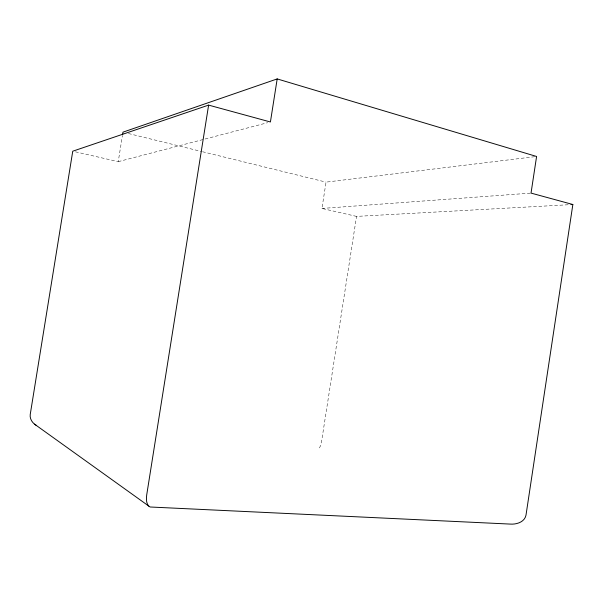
<?xml version="1.0" encoding="UTF-8"?>
<svg xmlns="http://www.w3.org/2000/svg" width="603" height="603" viewBox="0 0 603 603"><rect width="100%" height="100%" fill="white"/><g stroke="black" fill="none" stroke-linecap="round" stroke-linejoin="round"><path stroke-width="0.45" stroke-dasharray="3.02 2.26" d="M568.147 204.764L356.539 216.394L321.64 441.042L320.381 446.039L318.512 449.71M356.539 216.394L321.942 208.45L326.05 182.129L535.66 156.584M75.481 151.828L118.241 161.657L122.379 135.848M118.241 161.657L267.679 122.688M321.942 208.45L531.032 193.096M128.462 133.519L201.643 151.519M202.563 151.745L326.05 182.129"/><path stroke-width="0.9" d="M572.85 204.5L525.989 515.188C524.602 522.175 516.417 524.58 510.161 524.082L150.079 506.995L34.477 424.128C31.665 421.821 29.683 418.218 30.225 414.502L72.752 151.202L208.615 105.11L270.415 121.972L277.192 78.918L536.595 156.471L531.032 193.096L572.85 204.5L570.966 204.605M208.615 105.11L146.71 494.927C146.235 498.696 146.039 503.121 148.753 506.136M122.53 134.929L122.974 132.163L277.192 78.918M34.477 424.128L36.519 425.522"/></g></svg>
